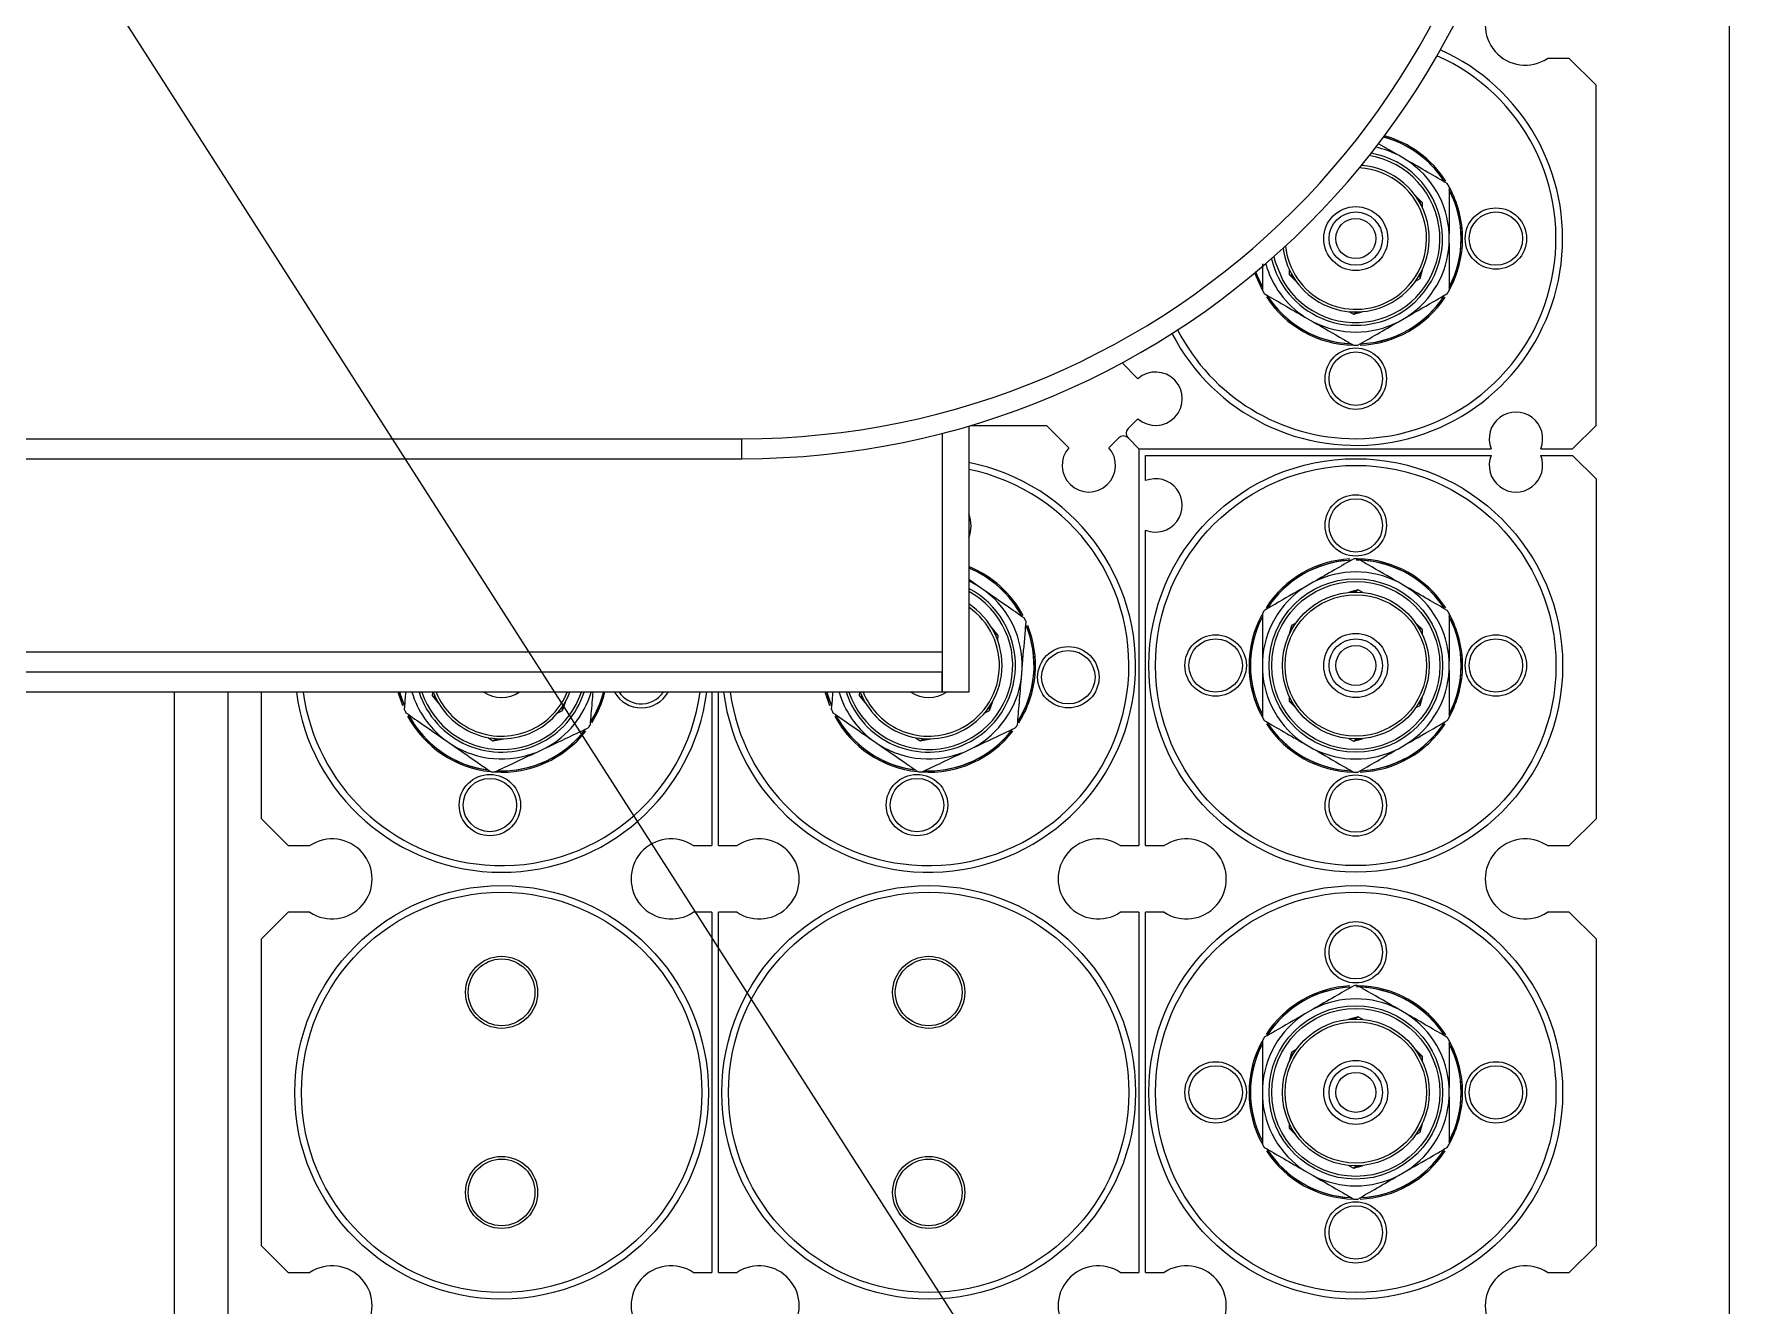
# Model space of a CAD drawing. Header units: millimetres. Extents: x 17243 to 30056, y 9468 to 18529.
# Drawn here: x 22806 to 22934, y 14014.1 to 14109.4 of the extents above; entities that cross this region are included whole.
import ezdxf

# ---------------------------------------------------------------- set-up
doc = ezdxf.new("R2010")
doc.units = ezdxf.units.MM
doc.layers.get('0').update_dxf_attribs({"lineweight": 18})
doc.layers.add('细实线层', color=7, linetype='Continuous', lineweight=18)

msp = doc.modelspace()

# ---------------------------------------------------------------- linework, layer by layer
at = {"color": 7, "linetype": 'Continuous', "lineweight": 25}
for p, q in [((22933.036, 13974.105), (22933.036, 14312.105)), ((22921.036, 14107.605), (22919.394, 14107.605)), ((22923.036, 14105.605), (22921.036, 14107.605)), ((22923.036, 14080.105), (22923.036, 14105.605)), ((22908.225, 14100.346), (22906.726, 14101.212)), ((22905.552, 14099.58), (22905.482, 14099.621)), ((22908.847, 14099.987), (22908.225, 14100.346)), ((22912.036, 14097.978), (22912.036, 14094.464)), ((22909.563, 14097.264), (22909.52, 14097.289)), ((22909.836, 14096.876), (22909.563, 14097.264)), ((22910.036, 14096.791), (22909.563, 14097.264)), ((22909.761, 14096.919), (22909.836, 14096.876)), ((22910.036, 14096.791), (22909.836, 14096.876)), ((22909.836, 14096.876), (22909.836, 14096.79)), ((22910.036, 14096.396), (22910.036, 14096.791)), ((22912.036, 14093.745), (22912.036, 14094.464)), ((22912.036, 14093.745), (22912.036, 14090.232)), ((22898.036, 14092.219), (22898.036, 14090.232)), ((22900.036, 14091.813), (22900.036, 14091.418)), ((22909.836, 14091.333), (22910.036, 14091.764)), ((22909.863, 14091.118), (22910.036, 14091.764)), ((22910.036, 14091.764), (22910.036, 14091.813)), ((22898.036, 14090.232), (22897.463, 14091.525)), ((22900.036, 14091.418), (22900.236, 14091.333)), ((22900.036, 14091.418), (22900.509, 14090.945)), ((22900.236, 14091.333), (22900.236, 14091.419)), ((22900.236, 14091.333), (22900.509, 14090.945)), ((22900.311, 14091.29), (22900.236, 14091.333)), ((22900.509, 14090.945), (22900.552, 14090.92)), ((22909.52, 14090.92), (22909.863, 14091.118)), ((22909.836, 14091.333), (22909.761, 14091.29)), ((22909.836, 14091.419), (22909.836, 14091.333)), ((22909.863, 14091.118), (22909.836, 14091.333)), ((22901.225, 14088.222), (22901.847, 14087.863)), ((22904.52, 14088.629), (22904.863, 14088.431)), ((22904.863, 14088.431), (22905.509, 14088.604)), ((22904.863, 14088.431), (22905.036, 14088.562)), ((22905.036, 14088.562), (22904.961, 14088.605)), ((22905.111, 14088.605), (22905.036, 14088.562)), ((22905.036, 14088.562), (22905.509, 14088.604)), ((22905.509, 14088.604), (22905.552, 14088.629)), ((22908.225, 14087.863), (22908.847, 14088.222)), ((22887.52, 14084.797), (22888.713, 14083.604)), ((22876.036, 14080.063), (22876.036, 14060.105)), ((22876.175, 14080.105), (22881.859, 14080.105)), ((22881.859, 14080.105), (22883.536, 14078.428)), ((22888.713, 14080.604), (22887.978, 14079.87)), ((22921.286, 14078.355), (22923.036, 14080.105)), ((22519.036, 14079.105), (22859.036, 14079.105)), ((22859.036, 14077.605), (22859.036, 14079.105)), ((22874.036, 14079.51), (22874.036, 14060.105)), ((22887.271, 14079.162), (22886.536, 14078.428)), ((22888.786, 14078.355), (22887.978, 14079.162)), ((22519.036, 14077.605), (22859.036, 14077.605)), ((22888.786, 14078.355), (22888.786, 14048.605)), ((22888.786, 14078.355), (22915.182, 14078.355)), ((22889.286, 14075.959), (22889.286, 14077.855)), ((22889.286, 14077.855), (22915.182, 14077.855)), ((22918.89, 14078.355), (22921.286, 14078.355)), ((22918.89, 14077.855), (22921.286, 14077.855)), ((22921.286, 14077.855), (22923.036, 14076.105)), ((22923.036, 14076.105), (22923.036, 14050.605)), ((22889.286, 14048.605), (22889.286, 14072.251)), ((22876.735, 14068.058), (22876.036, 14068.544)), ((22876.735, 14068.058), (22876.036, 14068.439)), ((22877.326, 14067.648), (22876.735, 14068.058)), ((22901.847, 14068.346), (22901.225, 14067.987)), ((22904.563, 14067.605), (22904.52, 14067.58)), ((22905.209, 14067.778), (22904.563, 14067.605)), ((22905.036, 14067.647), (22904.563, 14067.605)), ((22904.961, 14067.604), (22905.036, 14067.647)), ((22905.209, 14067.778), (22905.036, 14067.647)), ((22905.036, 14067.647), (22905.111, 14067.604)), ((22905.552, 14067.58), (22905.209, 14067.778)), ((22908.847, 14067.987), (22908.225, 14068.346)), ((22898.036, 14065.978), (22898.036, 14062.464)), ((22912.036, 14065.978), (22912.036, 14062.464)), ((22877.811, 14064.875), (22877.771, 14064.903)), ((22878.051, 14064.465), (22877.811, 14064.875)), ((22878.243, 14064.364), (22877.811, 14064.875)), ((22900.209, 14065.091), (22900.036, 14064.445)), ((22900.236, 14064.876), (22900.036, 14064.445)), ((22900.552, 14065.289), (22900.209, 14065.091)), ((22900.209, 14065.091), (22900.236, 14064.876)), ((22900.311, 14064.919), (22900.236, 14064.876)), ((22900.236, 14064.79), (22900.236, 14064.876)), ((22909.563, 14065.264), (22909.52, 14065.289)), ((22909.836, 14064.876), (22909.563, 14065.264)), ((22910.036, 14064.791), (22909.563, 14065.264)), ((22909.761, 14064.919), (22909.836, 14064.876)), ((22910.036, 14064.791), (22909.836, 14064.876)), ((22909.836, 14064.876), (22909.836, 14064.79)), ((22910.036, 14064.396), (22910.036, 14064.791)), ((22877.98, 14064.514), (22878.051, 14064.465)), ((22878.051, 14064.465), (22878.044, 14064.379)), ((22878.243, 14064.364), (22878.051, 14064.465)), ((22878.21, 14063.97), (22878.243, 14064.364)), ((22900.036, 14064.445), (22900.036, 14064.396)), ((22874.036, 14063.105), (22659.036, 14063.105)), ((22898.036, 14062.464), (22898.036, 14061.745)), ((22912.036, 14061.745), (22912.036, 14062.464)), ((22874.036, 14061.605), (22659.036, 14061.605)), ((22874.036, 14060.105), (22874.036, 14061.605)), ((22879.981, 14061.161), (22880.041, 14061.877)), ((22898.036, 14061.745), (22898.036, 14058.232)), ((22912.036, 14061.745), (22912.036, 14058.232)), ((22874.036, 14060.105), (22659.036, 14060.105)), ((22820.536, 13989.969), (22820.536, 14060.105)), ((22823.036, 14050.605), (22823.036, 14060.105)), ((22833.632, 14059.074), (22833.29, 14060.105)), ((22835.851, 14060.105), (22835.829, 14059.845)), ((22835.829, 14059.845), (22836.261, 14059.334)), ((22835.829, 14059.845), (22836.021, 14059.744)), ((22836.021, 14059.744), (22836.028, 14059.83)), ((22836.021, 14059.744), (22836.261, 14059.334)), ((22836.092, 14059.695), (22836.021, 14059.744)), ((22856.786, 14060.105), (22856.786, 14048.605)), ((22857.286, 14048.605), (22857.286, 14060.105)), ((22865.632, 14059.074), (22865.29, 14060.105)), ((22867.851, 14060.105), (22867.829, 14059.845)), ((22867.829, 14059.845), (22868.261, 14059.334)), ((22867.829, 14059.845), (22868.021, 14059.744)), ((22868.021, 14059.744), (22868.028, 14059.83)), ((22868.021, 14059.744), (22868.261, 14059.334)), ((22868.092, 14059.695), (22868.021, 14059.744)), ((22876.036, 14060.105), (22874.036, 14060.105)), ((22900.036, 14059.813), (22900.036, 14059.418)), ((22909.836, 14059.333), (22910.036, 14059.764)), ((22909.863, 14059.118), (22910.036, 14059.764)), ((22910.036, 14059.764), (22910.036, 14059.813)), ((22836.261, 14059.334), (22836.301, 14059.306)), ((22845.238, 14058.556), (22845.596, 14058.725)), ((22845.587, 14058.942), (22845.509, 14058.905)), ((22845.587, 14058.942), (22845.823, 14059.354)), ((22845.595, 14059.027), (22845.587, 14058.942)), ((22845.596, 14058.725), (22845.587, 14058.942)), ((22845.596, 14058.725), (22845.823, 14059.354)), ((22845.823, 14059.354), (22845.827, 14059.403)), ((22868.261, 14059.334), (22868.301, 14059.306)), ((22877.238, 14058.556), (22877.596, 14058.725)), ((22877.587, 14058.942), (22877.509, 14058.905)), ((22877.587, 14058.942), (22877.823, 14059.354)), ((22877.595, 14059.027), (22877.587, 14058.942)), ((22877.596, 14058.725), (22877.587, 14058.942)), ((22877.596, 14058.725), (22877.823, 14059.354)), ((22877.823, 14059.354), (22877.827, 14059.403)), ((22900.036, 14059.418), (22900.236, 14059.333)), ((22900.036, 14059.418), (22900.509, 14058.945)), ((22900.236, 14059.333), (22900.236, 14059.419)), ((22900.311, 14059.29), (22900.236, 14059.333)), ((22900.236, 14059.333), (22900.509, 14058.945)), ((22900.509, 14058.945), (22900.552, 14058.92)), ((22909.52, 14058.92), (22909.863, 14059.118)), ((22909.836, 14059.333), (22909.761, 14059.29)), ((22909.836, 14059.419), (22909.836, 14059.333)), ((22909.863, 14059.118), (22909.836, 14059.333)), ((22836.746, 14056.561), (22837.336, 14056.151)), ((22840.064, 14056.691), (22840.389, 14056.465)), ((22840.389, 14056.465), (22841.048, 14056.584)), ((22840.389, 14056.465), (22840.572, 14056.581)), ((22840.572, 14056.581), (22840.502, 14056.631)), ((22840.65, 14056.618), (22840.572, 14056.581)), ((22840.572, 14056.581), (22841.048, 14056.584)), ((22841.048, 14056.584), (22841.092, 14056.605)), ((22843.692, 14055.618), (22844.342, 14055.924)), ((22868.746, 14056.561), (22869.336, 14056.151)), ((22872.064, 14056.691), (22872.389, 14056.465)), ((22872.389, 14056.465), (22873.048, 14056.584)), ((22872.389, 14056.465), (22872.572, 14056.581)), ((22872.572, 14056.581), (22872.502, 14056.631)), ((22872.65, 14056.618), (22872.572, 14056.581)), ((22872.572, 14056.581), (22873.048, 14056.584)), ((22873.048, 14056.584), (22873.092, 14056.605)), ((22875.692, 14055.618), (22876.342, 14055.924)), ((22901.225, 14056.222), (22901.847, 14055.863)), ((22904.52, 14056.629), (22904.863, 14056.431)), ((22904.863, 14056.431), (22905.509, 14056.604)), ((22904.863, 14056.431), (22905.036, 14056.562)), ((22905.036, 14056.562), (22904.961, 14056.605)), ((22905.111, 14056.605), (22905.036, 14056.562)), ((22905.036, 14056.562), (22905.509, 14056.604)), ((22905.509, 14056.604), (22905.552, 14056.629)), ((22908.225, 14055.863), (22908.847, 14056.222)), ((22825.036, 14048.605), (22823.036, 14050.605)), ((22923.036, 14050.605), (22921.036, 14048.605)), ((22825.036, 14048.605), (22826.678, 14048.605)), ((22855.394, 14048.605), (22856.786, 14048.605)), ((22857.286, 14048.605), (22858.678, 14048.605)), ((22887.394, 14048.605), (22888.786, 14048.605)), ((22889.286, 14048.605), (22890.678, 14048.605)), ((22919.394, 14048.605), (22921.036, 14048.605)), ((22823.036, 14041.605), (22825.036, 14043.605)), ((22826.678, 14043.605), (22825.036, 14043.605)), ((22856.786, 14043.605), (22855.394, 14043.605)), ((22856.786, 14043.605), (22856.786, 14016.605)), ((22857.286, 14016.605), (22857.286, 14043.605)), ((22858.678, 14043.605), (22857.286, 14043.605)), ((22888.786, 14043.605), (22887.394, 14043.605)), ((22888.786, 14043.605), (22888.786, 14016.605)), ((22889.286, 14016.605), (22889.286, 14043.605)), ((22890.678, 14043.605), (22889.286, 14043.605)), ((22921.036, 14043.605), (22919.394, 14043.605)), ((22921.036, 14043.605), (22923.036, 14041.605)), ((22823.036, 14018.605), (22823.036, 14041.605)), ((22923.036, 14041.605), (22923.036, 14018.605)), ((22901.847, 14036.346), (22901.225, 14035.987)), ((22904.563, 14035.605), (22904.52, 14035.58)), ((22905.209, 14035.778), (22904.563, 14035.605)), ((22905.036, 14035.647), (22904.563, 14035.605)), ((22904.961, 14035.604), (22905.036, 14035.647)), ((22905.209, 14035.778), (22905.036, 14035.647)), ((22905.036, 14035.647), (22905.111, 14035.604)), ((22905.552, 14035.58), (22905.209, 14035.778)), ((22908.847, 14035.987), (22908.225, 14036.346)), ((22898.036, 14033.978), (22898.036, 14030.464)), ((22912.036, 14033.978), (22912.036, 14030.464)), ((22900.209, 14033.091), (22900.036, 14032.445)), ((22900.236, 14032.876), (22900.036, 14032.445)), ((22900.552, 14033.289), (22900.209, 14033.091)), ((22900.209, 14033.091), (22900.236, 14032.876)), ((22900.311, 14032.919), (22900.236, 14032.876)), ((22900.236, 14032.79), (22900.236, 14032.876)), ((22909.563, 14033.264), (22909.52, 14033.289)), ((22909.836, 14032.876), (22909.563, 14033.264)), ((22910.036, 14032.791), (22909.563, 14033.264)), ((22909.761, 14032.919), (22909.836, 14032.876)), ((22910.036, 14032.791), (22909.836, 14032.876)), ((22909.836, 14032.876), (22909.836, 14032.79)), ((22910.036, 14032.396), (22910.036, 14032.791)), ((22900.036, 14032.445), (22900.036, 14032.396)), ((22898.036, 14030.464), (22898.036, 14029.745)), ((22912.036, 14029.745), (22912.036, 14030.464)), ((22898.036, 14029.745), (22898.036, 14026.232)), ((22912.036, 14029.745), (22912.036, 14026.232)), ((22900.036, 14027.813), (22900.036, 14027.418)), ((22909.836, 14027.333), (22910.036, 14027.764)), ((22909.863, 14027.118), (22910.036, 14027.764)), ((22910.036, 14027.764), (22910.036, 14027.813)), ((22900.036, 14027.418), (22900.509, 14026.945)), ((22900.036, 14027.418), (22900.236, 14027.333)), ((22900.236, 14027.333), (22900.236, 14027.419)), ((22900.311, 14027.29), (22900.236, 14027.333)), ((22900.236, 14027.333), (22900.509, 14026.945)), ((22900.509, 14026.945), (22900.552, 14026.92)), ((22909.52, 14026.92), (22909.863, 14027.118)), ((22909.836, 14027.333), (22909.761, 14027.29)), ((22909.836, 14027.419), (22909.836, 14027.333)), ((22909.863, 14027.118), (22909.836, 14027.333)), ((22901.225, 14024.222), (22901.847, 14023.863)), ((22904.52, 14024.629), (22904.863, 14024.431)), ((22904.863, 14024.431), (22905.509, 14024.604)), ((22904.863, 14024.431), (22905.036, 14024.562)), ((22905.036, 14024.562), (22904.961, 14024.605)), ((22905.111, 14024.605), (22905.036, 14024.562)), ((22905.036, 14024.562), (22905.509, 14024.604)), ((22905.509, 14024.604), (22905.552, 14024.629)), ((22908.225, 14023.863), (22908.847, 14024.222)), ((22825.036, 14016.605), (22823.036, 14018.605)), ((22923.036, 14018.605), (22921.036, 14016.605)), ((22825.036, 14016.605), (22826.678, 14016.605)), ((22855.394, 14016.605), (22856.786, 14016.605)), ((22857.286, 14016.605), (22858.678, 14016.605)), ((22887.394, 14016.605), (22888.786, 14016.605)), ((22889.286, 14016.605), (22890.678, 14016.605)), ((22919.394, 14016.605), (22921.036, 14016.605))]:
    msp.add_line(p, q, dxfattribs=at)
at = {"color": 8, "linetype": 'Continuous', "lineweight": 25}
msp.add_line((22816.536, 13989.969), (22816.536, 14060.105), dxfattribs=at)
at = {"color": 7, "linetype": 'Continuous', "lineweight": 25}
for points in [[(22897.898, 14090.717), (22897.865, 14090.787), (22897.544, 14091.593)], [(22897.551, 14091.598), (22897.649, 14091.322), (22898.036, 14090.457)], [(22898.884, 14092.748), (22898.985, 14092.352), (22899.58, 14090.955)], [(22833.64, 14059.325), (22833.613, 14059.398), (22833.392, 14060.105)], [(22833.4, 14060.105), (22833.443, 14059.95), (22833.755, 14059.055)], [(22848.68, 14060.105), (22848.286, 14058.964), (22847.724, 14057.898)], [(22865.64, 14059.325), (22865.613, 14059.398), (22865.392, 14060.105)], [(22865.4, 14060.105), (22865.443, 14059.95), (22865.755, 14059.055)]]:
    msp.add_lwpolyline(points, dxfattribs=at)
for centre, radius in [((22905.036, 14094.105), 2.4), ((22905.036, 14094.105), 2), ((22905.036, 14094.105), 1.5), ((22915.536, 14094.105), 2.3), ((22915.536, 14094.105), 2), ((22905.036, 14083.605), 2.3), ((22905.036, 14083.605), 2), ((22905.036, 14062.105), 15.5), ((22905.036, 14062.105), 15), ((22905.036, 14072.605), 2.3), ((22905.036, 14072.605), 2), ((22905.036, 14062.105), 6.5), ((22905.036, 14062.105), 6.3), ((22905.036, 14062.105), 5.5), ((22905.036, 14062.105), 5.3), ((22883.499, 14061.227), 2.3), ((22894.536, 14062.105), 2.3), ((22894.536, 14062.105), 2), ((22905.036, 14062.105), 2.4), ((22905.036, 14062.105), 2), ((22905.036, 14062.105), 1.5), ((22915.536, 14062.105), 2.3), ((22915.536, 14062.105), 2), ((22883.499, 14061.227), 2), ((22840.158, 14051.641), 2.3), ((22840.158, 14051.641), 2), ((22872.158, 14051.641), 2.3), ((22872.158, 14051.641), 2), ((22905.036, 14051.605), 2.3), ((22905.036, 14051.605), 2), ((22841.036, 14030.105), 15.5), ((22873.036, 14030.105), 15.5), ((22905.036, 14030.105), 15.5), ((22841.036, 14030.105), 15), ((22873.036, 14030.105), 15), ((22905.036, 14030.105), 15), ((22905.036, 14040.605), 2.3), ((22905.036, 14040.605), 2), ((22841.036, 14037.605), 2.7), ((22841.036, 14037.605), 2.5), ((22873.036, 14037.605), 2.7), ((22873.036, 14037.605), 2.5), ((22905.036, 14030.105), 6.5), ((22905.036, 14030.105), 6.3), ((22905.036, 14030.105), 5.5), ((22905.036, 14030.105), 5.3), ((22894.536, 14030.105), 2.3), ((22894.536, 14030.105), 2), ((22905.036, 14030.105), 2.4), ((22905.036, 14030.105), 2), ((22905.036, 14030.105), 1.5), ((22915.536, 14030.105), 2.3), ((22915.536, 14030.105), 2), ((22841.036, 14022.605), 2.7), ((22841.036, 14022.605), 2.5), ((22873.036, 14022.605), 2.7), ((22873.036, 14022.605), 2.5), ((22905.036, 14019.605), 2.3), ((22905.036, 14019.605), 2)]:
    msp.add_circle(centre, radius, dxfattribs=at)
for centre, radius, start, end in [((22859.036, 14137.605), 58.5, 270, 360), ((22859.036, 14137.605), 60, 270, 360), ((22917.736, 14110.105), 3, 56.44269, 303.55731), ((22905.036, 14094.105), 15.5, 207.30554, 65.89451), ((22905.036, 14094.105), 15, 270, 66.07581), ((22905.036, 14094.105), 8, 32.64488, 74.38808), ((22905.036, 14094.105), 7.009, 62.93931, 77.62062), ((22905.036, 14094.105), 7.893, 32.47926, 74.68714), ((22905.036, 14094.105), 7.901, 34.39974, 74.66401), ((22905.036, 14094.105), 6.3, 210, 80.7616), ((22905.036, 14094.105), 5.3, 300, 87.1561), ((22905.036, 14094.105), 5.5, 300, 85.62432), ((22905.036, 14094.105), 6.5, 300, 79.78618), ((22905.036, 14094.105), 7.009, 2.93931, 57.06069), ((22905.036, 14094.105), 8, 28.95502, 31.04498), ((22905.036, 14094.105), 8, 0, 28.95502), ((22905.036, 14094.105), 7.893, 332.47926, 27.52074), ((22905.036, 14094.105), 7.901, 332.62823, 25.82377), ((22905.036, 14094.105), 5.5, 187.57573, 300), ((22905.036, 14094.105), 5.3, 186.04395, 300), ((22905.036, 14094.105), 7.009, 302.93931, 357.06069), ((22905.036, 14094.105), 8, 331.04498, 0), ((22905.036, 14094.105), 7.009, 195.57942, 237.06069), ((22905.036, 14094.105), 6.5, 193.41387, 300), ((22905.036, 14094.105), 8, 208.95502, 211.04498), ((22905.036, 14094.105), 8, 213.10825, 268.76297), ((22905.036, 14094.105), 7.893, 212.47926, 267.52074), ((22905.036, 14094.105), 7.901, 213.8064, 266.86413), ((22905.036, 14094.105), 8, 272.37885, 326.77525), ((22905.036, 14094.105), 7.893, 272.47926, 327.52074), ((22905.036, 14094.105), 7.901, 274.67483, 325.50931), ((22905.036, 14094.105), 8, 328.95502, 331.04498), ((22905.036, 14094.105), 7.009, 242.93931, 297.06069), ((22905.036, 14094.105), 15, 207.12424, 270), ((22905.036, 14094.105), 8, 268.95502, 271.04498), ((22890.036, 14082.104), 2, 228.59038, 131.40962), ((22917.036, 14079.104), 2, 337.98732, 202.01268), ((22887.624, 14078.809), 0.5, 45, 135), ((22888.332, 14079.516), 0.5, 135, 225), ((22885.036, 14077.105), 2, 138.59038, 41.40962), ((22917.036, 14077.105), 2, 157.98732, 22.01268), ((22873.036, 14062.105), 15.5, 187.41367, 78.84006), ((22873.036, 14062.105), 15, 265.20358, 78.46304), ((22890.036, 14074.105), 2, 247.98732, 112.01268), ((22873.914, 14072.568), 2.3, 337.3129, 22.6871), ((22905.036, 14062.105), 8, 93.12497, 147.19868), ((22905.036, 14062.105), 7.893, 92.47926, 147.52074), ((22905.036, 14062.105), 7.901, 94.19184, 145.31435), ((22905.036, 14062.105), 8, 88.95502, 91.04498), ((22905.036, 14062.105), 7.901, 34.39974, 89.86308), ((22905.036, 14062.105), 8, 32.64488, 88.95502), ((22905.036, 14062.105), 7.893, 32.47926, 87.52074), ((22873.036, 14062.105), 8, 27.84847, 67.97569), ((22873.036, 14062.105), 7.901, 29.60332, 67.68588), ((22873.036, 14062.105), 7.893, 27.68285, 67.66162), ((22905.036, 14062.105), 7.009, 62.93931, 117.06069), ((22873.036, 14062.105), 6.3, 198.5094, 61.56311), ((22873.036, 14062.105), 6.5, 295.20358, 62.51357), ((22873.036, 14062.105), 7.009, 358.1429, 52.26427), ((22905.036, 14062.105), 7.009, 122.93931, 177.06069), ((22905.036, 14062.105), 7.009, 2.93931, 57.06069), ((22873.036, 14062.105), 5.3, 295.20358, 55.52562), ((22873.036, 14062.105), 5.5, 295.20358, 56.94427), ((22905.036, 14062.105), 8, 148.95502, 151.04498), ((22905.036, 14062.105), 8, 28.95502, 31.04498), ((22905.036, 14062.105), 8, 0, 28.95502), ((22873.036, 14062.105), 7.893, 327.68285, 22.72432), ((22873.036, 14062.105), 7.901, 327.83181, 21.02735), ((22873.036, 14062.105), 8, 24.15861, 26.24856), ((22873.036, 14062.105), 8, 355.20358, 21.97616), ((22905.036, 14062.105), 8, 151.60626, 208.95502), ((22905.036, 14062.105), 7.901, 153.48637, 180), ((22905.036, 14062.105), 7.893, 152.47926, 207.52074), ((22905.036, 14062.105), 7.893, 332.47926, 27.52074), ((22905.036, 14062.105), 7.901, 332.62823, 25.82377), ((22873.036, 14062.105), 7.009, 298.1429, 352.26427), ((22873.036, 14062.105), 8, 327.57508, 355.20358), ((22905.036, 14062.105), 7.901, 180, 205.39), ((22905.036, 14062.105), 7.009, 182.93931, 237.06069), ((22905.036, 14062.105), 7.009, 302.93931, 357.06069), ((22905.036, 14062.105), 8, 331.04498, 360), ((22841.036, 14062.105), 15.5, 187.41367, 352.58633), ((22841.036, 14062.105), 15, 187.66226, 265.20358), ((22841.036, 14062.105), 7.009, 196.57908, 232.26427), ((22841.036, 14062.105), 6.5, 197.92021, 295.20358), ((22841.036, 14062.105), 6.3, 198.5094, 341.4906), ((22841.036, 14062.105), 5.5, 201.32369, 295.20358), ((22841.036, 14062.105), 5.3, 202.17016, 295.20358), ((22841.036, 14062.105), 2.4, 236.44269, 303.55731), ((22841.036, 14062.105), 15, 265.20358, 352.33774), ((22841.036, 14062.105), 5.3, 295.20358, 337.82984), ((22841.036, 14062.105), 5.5, 295.20358, 338.67631), ((22841.036, 14062.105), 6.5, 295.20358, 342.07979), ((22841.036, 14062.105), 7.009, 298.1429, 343.42092), ((22841.036, 14062.105), 7.893, 327.68285, 345.32215), ((22841.036, 14062.105), 8, 327.57508, 345.52249), ((22851.499, 14061.227), 2.3, 209.19886, 330.80114), ((22851.499, 14061.227), 2, 214.12627, 265.20358), ((22851.499, 14061.227), 2, 265.20358, 325.87373), ((22873.036, 14062.105), 15, 187.66226, 265.20358), ((22873.036, 14062.105), 7.009, 196.57908, 232.26427), ((22873.036, 14062.105), 6.5, 197.92021, 295.20358), ((22873.036, 14062.105), 5.5, 201.32369, 295.20358), ((22873.036, 14062.105), 5.3, 202.17016, 295.20358), ((22873.036, 14062.105), 2.4, 236.44269, 303.55731), ((22841.036, 14062.105), 8, 204.15861, 206.24856), ((22841.036, 14062.105), 8, 208.31184, 263.96656), ((22841.036, 14062.105), 7.893, 207.68285, 262.72432), ((22873.036, 14062.105), 8, 204.15861, 206.24856), ((22873.036, 14062.105), 8, 208.31184, 263.96656), ((22873.036, 14062.105), 7.893, 207.68285, 262.72432), ((22841.036, 14062.105), 7.901, 209.00998, 262.06771), ((22841.036, 14062.105), 8, 266.24856, 321.97883), ((22841.036, 14062.105), 7.893, 267.68285, 322.72432), ((22841.036, 14062.105), 7.901, 269.87841, 320.7129), ((22841.036, 14062.105), 8, 324.15861, 326.24856), ((22873.036, 14062.105), 7.901, 209.00998, 262.06771), ((22873.036, 14062.105), 8, 266.24856, 321.97883), ((22873.036, 14062.105), 7.893, 267.68285, 322.72432), ((22873.036, 14062.105), 7.901, 269.87841, 320.7129), ((22873.036, 14062.105), 8, 324.15861, 326.24856), ((22905.036, 14062.105), 8, 208.95502, 211.04498), ((22905.036, 14062.105), 8, 213.10825, 268.76297), ((22905.036, 14062.105), 7.893, 212.47926, 267.52074), ((22905.036, 14062.105), 7.901, 213.8064, 266.86413), ((22905.036, 14062.105), 8, 272.37885, 326.77525), ((22905.036, 14062.105), 7.893, 272.47926, 327.52074), ((22905.036, 14062.105), 7.901, 274.67483, 325.50931), ((22905.036, 14062.105), 8, 328.95502, 331.04498), ((22841.036, 14062.105), 7.009, 238.1429, 292.26427), ((22873.036, 14062.105), 7.009, 238.1429, 292.26427), ((22905.036, 14062.105), 7.009, 242.93931, 297.06069), ((22841.036, 14062.105), 8, 264.15861, 266.24856), ((22873.036, 14062.105), 8, 264.15861, 266.24856), ((22905.036, 14062.105), 8, 268.95502, 271.04498), ((22828.336, 14046.105), 3, 236.44269, 123.55731), ((22853.736, 14046.105), 3, 56.44269, 303.55731), ((22860.336, 14046.105), 3, 236.44269, 123.55731), ((22885.736, 14046.105), 3, 56.44269, 303.55731), ((22892.336, 14046.105), 3, 236.44269, 123.55731), ((22917.736, 14046.105), 3, 56.44269, 303.55731), ((22905.036, 14030.105), 8, 93.12497, 147.19868), ((22905.036, 14030.105), 7.893, 92.47926, 147.52074), ((22905.036, 14030.105), 7.901, 94.19184, 145.31435), ((22905.036, 14030.105), 8, 88.95502, 91.04498), ((22905.036, 14030.105), 7.901, 34.39974, 89.86308), ((22905.036, 14030.105), 8, 32.64488, 88.95502), ((22905.036, 14030.105), 7.893, 32.47926, 87.52074), ((22905.036, 14030.105), 7.009, 62.93931, 117.06069), ((22905.036, 14030.105), 7.009, 122.93931, 177.06069), ((22905.036, 14030.105), 7.009, 2.93931, 57.06069), ((22905.036, 14030.105), 8, 148.95502, 151.04498), ((22905.036, 14030.105), 8, 28.95502, 31.04498), ((22905.036, 14030.105), 8, 0, 28.95502), ((22905.036, 14030.105), 8, 151.60626, 208.95502), ((22905.036, 14030.105), 7.901, 153.48637, 180), ((22905.036, 14030.105), 7.893, 152.47926, 207.52074), ((22905.036, 14030.105), 7.893, 332.47926, 27.52074), ((22905.036, 14030.105), 7.901, 332.62823, 25.82377), ((22905.036, 14030.105), 7.901, 180, 205.39), ((22905.036, 14030.105), 7.009, 182.93931, 237.06069), ((22905.036, 14030.105), 7.009, 302.93931, 357.06069), ((22905.036, 14030.105), 8, 331.04498, 0), ((22905.036, 14030.105), 8, 208.95502, 211.04498), ((22905.036, 14030.105), 8, 213.10825, 268.76297), ((22905.036, 14030.105), 7.893, 212.47926, 267.52074), ((22905.036, 14030.105), 7.901, 213.8064, 266.86413), ((22905.036, 14030.105), 8, 272.37885, 326.77525), ((22905.036, 14030.105), 7.893, 272.47926, 327.52074), ((22905.036, 14030.105), 7.901, 274.67483, 325.50931), ((22905.036, 14030.105), 8, 328.95502, 331.04498), ((22905.036, 14030.105), 7.009, 242.93931, 297.06069), ((22905.036, 14030.105), 8, 268.95502, 271.04498), ((22828.336, 14014.105), 3, 236.44269, 123.55731), ((22853.736, 14014.105), 3, 56.44269, 303.55731), ((22860.336, 14014.105), 3, 236.44269, 123.55731), ((22885.736, 14014.105), 3, 56.44269, 303.55731), ((22892.336, 14014.105), 3, 236.44269, 123.55731), ((22917.736, 14014.105), 3, 56.44269, 303.55731)]:
    msp.add_arc(centre, radius, start, end, dxfattribs=at)
for points, knots in [([(22911.89, 14098.23), (22911.413, 14098.505), (22910.443, 14099.066), (22909.385, 14099.676), (22908.847, 14099.987)], [0, 0, 0, 0, 1.7256755, 3.5135631, 3.5135631, 3.5135631, 3.5135631]), ([(22898.182, 14089.979), (22898.659, 14089.704), (22899.629, 14089.143), (22900.687, 14088.533), (22901.225, 14088.222)], [0, 0, 0, 0, 1.7256755, 3.5135631, 3.5135631, 3.5135631, 3.5135631]), ([(22908.847, 14088.222), (22909.614, 14088.665), (22910.668, 14089.273), (22911.628, 14089.828), (22911.89, 14089.979)], [0, 0, 0, 0, 2.5552307, 3.5135631, 3.5135631, 3.5135631, 3.5135631]), ([(22901.847, 14087.863), (22902.614, 14087.42), (22903.668, 14086.811), (22904.628, 14086.257), (22904.89, 14086.106)], [0, 0, 0, 0, 2.5552307, 3.5135631, 3.5135631, 3.5135631, 3.5135631]), ([(22905.182, 14086.106), (22905.659, 14086.381), (22906.629, 14086.941), (22907.687, 14087.552), (22908.225, 14087.863)], [0, 0, 0, 0, 1.7256755, 3.5135631, 3.5135631, 3.5135631, 3.5135631]), ([(22904.89, 14070.103), (22904.413, 14069.828), (22903.443, 14069.268), (22902.385, 14068.657), (22901.847, 14068.346)], [0, 0, 0, 0, 1.7256755, 3.5135631, 3.5135631, 3.5135631, 3.5135631]), ([(22908.225, 14068.346), (22907.458, 14068.789), (22906.404, 14069.398), (22905.444, 14069.952), (22905.182, 14070.103)], [0, 0, 0, 0, 2.5552307, 3.5135631, 3.5135631, 3.5135631, 3.5135631]), ([(22880.211, 14065.643), (22879.759, 14065.957), (22878.839, 14066.596), (22877.836, 14067.293), (22877.326, 14067.648)], [0, 0, 0, 0, 1.7256755, 3.5135631, 3.5135631, 3.5135631, 3.5135631]), ([(22901.225, 14067.987), (22900.458, 14067.544), (22899.404, 14066.936), (22898.444, 14066.381), (22898.182, 14066.23)], [0, 0, 0, 0, 2.5552307, 3.5135631, 3.5135631, 3.5135631, 3.5135631]), ([(22911.89, 14066.23), (22911.413, 14066.505), (22910.443, 14067.066), (22909.385, 14067.676), (22908.847, 14067.987)], [0, 0, 0, 0, 1.7256755, 3.5135631, 3.5135631, 3.5135631, 3.5135631]), ([(22880.041, 14061.877), (22880.115, 14062.759), (22880.217, 14063.972), (22880.31, 14065.077), (22880.335, 14065.379)], [0, 0, 0, 0, 2.5552307, 3.5135631, 3.5135631, 3.5135631, 3.5135631]), ([(22879.688, 14057.66), (22879.734, 14058.208), (22879.827, 14059.325), (22879.929, 14060.542), (22879.981, 14061.161)], [0, 0, 0, 0, 1.7256755, 3.5135631, 3.5135631, 3.5135631, 3.5135631]), ([(22833.843, 14060.105), (22833.833, 14059.983), (22833.796, 14059.535), (22833.761, 14059.127), (22833.737, 14058.83)], [0, 0, 0, 0, 0.3471914, 1.2785896, 1.2785896, 1.2785896, 1.2785896]), ([(22847.688, 14057.66), (22847.733, 14058.205), (22847.799, 14058.989), (22847.871, 14059.844), (22847.893, 14060.105)], [0, 0, 0, 0, 1.7055716, 2.4533203, 2.4533203, 2.4533203, 2.4533203]), ([(22865.843, 14060.105), (22865.833, 14059.983), (22865.796, 14059.535), (22865.761, 14059.127), (22865.737, 14058.83)], [0, 0, 0, 0, 0.3471914, 1.2785896, 1.2785896, 1.2785896, 1.2785896]), ([(22833.861, 14058.566), (22834.313, 14058.252), (22835.233, 14057.613), (22836.236, 14056.916), (22836.746, 14056.561)], [0, 0, 0, 0, 1.7256755, 3.5135631, 3.5135631, 3.5135631, 3.5135631]), ([(22865.861, 14058.566), (22866.313, 14058.252), (22867.233, 14057.613), (22868.236, 14056.916), (22868.746, 14056.561)], [0, 0, 0, 0, 1.7256755, 3.5135631, 3.5135631, 3.5135631, 3.5135631]), ([(22844.342, 14055.924), (22845.143, 14056.301), (22846.244, 14056.819), (22847.247, 14057.291), (22847.521, 14057.42)], [0, 0, 0, 0, 2.5552307, 3.5135631, 3.5135631, 3.5135631, 3.5135631]), ([(22876.342, 14055.924), (22877.143, 14056.301), (22878.244, 14056.819), (22879.247, 14057.291), (22879.521, 14057.42)], [0, 0, 0, 0, 2.5552307, 3.5135631, 3.5135631, 3.5135631, 3.5135631]), ([(22898.182, 14057.979), (22898.659, 14057.704), (22899.629, 14057.143), (22900.687, 14056.533), (22901.225, 14056.222)], [0, 0, 0, 0, 1.7256755, 3.5135631, 3.5135631, 3.5135631, 3.5135631]), ([(22908.847, 14056.222), (22909.614, 14056.665), (22910.668, 14057.273), (22911.628, 14057.828), (22911.89, 14057.979)], [0, 0, 0, 0, 2.5552307, 3.5135631, 3.5135631, 3.5135631, 3.5135631]), ([(22837.336, 14056.151), (22838.063, 14055.646), (22839.063, 14054.951), (22839.973, 14054.319), (22840.222, 14054.146)], [0, 0, 0, 0, 2.5552307, 3.5135631, 3.5135631, 3.5135631, 3.5135631]), ([(22869.336, 14056.151), (22870.063, 14055.646), (22871.063, 14054.951), (22871.973, 14054.319), (22872.222, 14054.146)], [0, 0, 0, 0, 2.5552307, 3.5135631, 3.5135631, 3.5135631, 3.5135631]), ([(22901.847, 14055.863), (22902.614, 14055.42), (22903.668, 14054.811), (22904.628, 14054.257), (22904.89, 14054.106)], [0, 0, 0, 0, 2.5552307, 3.5135631, 3.5135631, 3.5135631, 3.5135631]), ([(22905.182, 14054.106), (22905.659, 14054.381), (22906.629, 14054.941), (22907.687, 14055.552), (22908.225, 14055.863)], [0, 0, 0, 0, 1.7256755, 3.5135631, 3.5135631, 3.5135631, 3.5135631]), ([(22840.512, 14054.122), (22841.011, 14054.356), (22842.025, 14054.833), (22843.129, 14055.353), (22843.692, 14055.618)], [0, 0, 0, 0, 1.7256755, 3.5135631, 3.5135631, 3.5135631, 3.5135631]), ([(22872.512, 14054.122), (22873.011, 14054.356), (22874.025, 14054.833), (22875.129, 14055.353), (22875.692, 14055.618)], [0, 0, 0, 0, 1.7256755, 3.5135631, 3.5135631, 3.5135631, 3.5135631]), ([(22904.89, 14038.103), (22904.413, 14037.828), (22903.443, 14037.268), (22902.385, 14036.657), (22901.847, 14036.346)], [0, 0, 0, 0, 1.7256755, 3.5135631, 3.5135631, 3.5135631, 3.5135631]), ([(22908.225, 14036.346), (22907.458, 14036.789), (22906.404, 14037.398), (22905.444, 14037.952), (22905.182, 14038.103)], [0, 0, 0, 0, 2.5552307, 3.5135631, 3.5135631, 3.5135631, 3.5135631]), ([(22901.225, 14035.987), (22900.458, 14035.544), (22899.404, 14034.936), (22898.444, 14034.381), (22898.182, 14034.23)], [0, 0, 0, 0, 2.5552307, 3.5135631, 3.5135631, 3.5135631, 3.5135631]), ([(22911.89, 14034.23), (22911.413, 14034.505), (22910.443, 14035.066), (22909.385, 14035.676), (22908.847, 14035.987)], [0, 0, 0, 0, 1.7256755, 3.5135631, 3.5135631, 3.5135631, 3.5135631]), ([(22898.182, 14025.979), (22898.659, 14025.704), (22899.629, 14025.143), (22900.687, 14024.533), (22901.225, 14024.222)], [0, 0, 0, 0, 1.7256755, 3.5135631, 3.5135631, 3.5135631, 3.5135631]), ([(22908.847, 14024.222), (22909.614, 14024.665), (22910.668, 14025.273), (22911.628, 14025.828), (22911.89, 14025.979)], [0, 0, 0, 0, 2.5552307, 3.5135631, 3.5135631, 3.5135631, 3.5135631]), ([(22901.847, 14023.863), (22902.614, 14023.42), (22903.668, 14022.811), (22904.628, 14022.257), (22904.89, 14022.106)], [0, 0, 0, 0, 2.5552307, 3.5135631, 3.5135631, 3.5135631, 3.5135631]), ([(22905.182, 14022.106), (22905.659, 14022.381), (22906.629, 14022.941), (22907.687, 14023.552), (22908.225, 14023.863)], [0, 0, 0, 0, 1.7256755, 3.5135631, 3.5135631, 3.5135631, 3.5135631])]:
    msp.add_open_spline(points, degree=3, knots=knots, dxfattribs=at)
at = {"layer": '细实线层', "color": 6}
msp.add_line((23869.605, 12459.669), (22750.083, 14208.401), dxfattribs=at)

doc.saveas('drawing.dxf')
